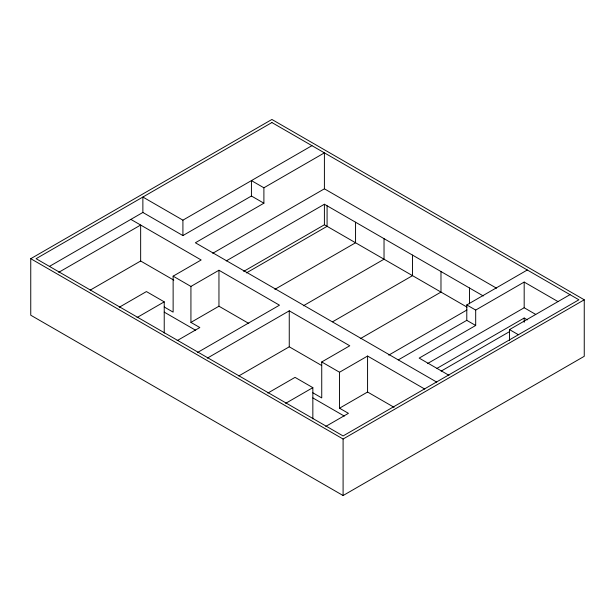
<?xml version="1.0" encoding="UTF-8"?>
<svg xmlns="http://www.w3.org/2000/svg" width="615" height="615" viewBox="0 0 615 615"><rect width="100%" height="100%" fill="white"/><g stroke="black" fill="none" stroke-linecap="round" stroke-linejoin="round"><path stroke-width="0.92" d="M30.75 258.692L271.907 119.464L584.25 299.789L584.25 356.308L343.093 495.536L30.75 315.211L30.75 258.692L343.093 439.025L584.25 299.789M49.392 266.426L142.872 212.452L182.916 235.576L251.435 196.016L263.897 203.204L263.897 187.79L324.405 152.858L324.405 188.82L496.536 288.197M58.717 272.345L140.651 225.044L140.651 261.006L90.167 290.149M142.872 212.452L142.872 197.038L182.916 220.162L311.951 145.663M263.897 203.204L195.378 242.764L436.773 382.13M119.225 307.277L146.431 291.572L164.228 301.85L164.228 333.084M164.228 306.985L173.13 312.128L173.13 276.158L201.159 259.976L130.864 219.386M212.744 253.288L324.405 188.82M226.235 260.914L324.405 204.234L483.29 295.961M137.022 317.555L164.228 301.85M173.13 276.158L190.927 286.436L218.955 270.254L279.471 305.186L197.538 352.487M243.701 271.376L324.405 224.782L467.016 307.116M246.377 272.922L327.08 226.328L327.08 205.771M190.927 286.436L190.927 322.398L218.955 306.216L248.798 323.444M177.174 340.618L199.829 327.534L190.927 322.398M274.851 289.358L355.555 242.764L355.555 222.215M207.324 358.138L289.258 310.836L349.766 345.776L321.737 361.958L321.737 397.92L312.843 392.785M303.326 305.801L384.029 259.207L384.029 238.658M238.774 375.95L289.258 346.806L321.584 365.464M332.63 321.76L412.504 275.651L412.504 255.094M360.275 338.68L440.978 292.087L440.978 271.538M267.832 393.077L295.039 377.372L312.843 387.65L312.843 418.877M285.629 403.355L312.843 387.65M321.737 361.958L339.534 372.236L367.57 356.047L424.765 389.072M398.266 359.906L466.785 320.346L466.785 304.932L527.301 269.993M388.757 355.124L466.962 309.968M466.785 304.932L475.687 310.068L524.18 282.07L557.997 301.588M475.687 310.068L475.687 325.481L419.176 358.107L448.988 375.319M339.534 372.236L339.534 408.199L367.57 392.016L394.092 407.33M427.448 363.611L524.18 307.754L535.726 314.426M325.781 426.41L348.436 413.334L339.534 408.199M436.973 368.377L524.18 318.032L527.386 319.885M509.504 340.472L509.504 329.594L570.013 294.654M441.132 371.122L509.235 331.8M263.897 187.79L251.435 180.602L251.435 196.016M509.504 329.594L518.399 334.729M466.785 320.346L475.687 325.481M140.651 261.006L173.807 280.148M164.228 312.128L195.685 330.286M312.843 397.92L344.292 416.086M524.18 282.07L524.18 307.754M524.18 318.032L524.18 322.314M469.46 287.974L469.46 303.856M367.57 356.047L367.57 392.016M343.093 439.025L343.093 495.536M324.405 204.234L324.405 224.782M289.258 310.836L289.258 346.806M218.955 270.254L218.955 306.216M182.916 220.162L182.916 235.576M271.907 122.546L36.093 258.692L343.093 435.943L578.907 299.789L271.907 122.546"/></g></svg>
